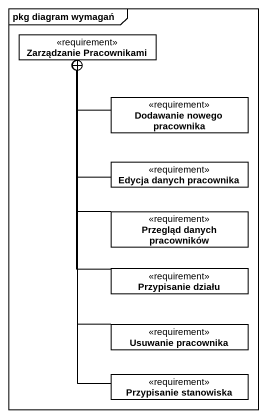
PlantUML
@startuml
mainframe pkg diagram wymagań
hide circle
hide empty members
class "Zarządzanie Pracownikami" as Zarządzanie_Pracownikami <<requirement>>
class "Dodawanie nowego pracownika" as Dodawanie_nowego_pracownika <<requirement>>
class "Edycja danych pracownika" as Edycja_danych_pracownika <<requirement>>
class "Przegląd danych pracowników" as Przegląd_danych_pracowników <<requirement>>
class "Przypisanie działu" as Przypisanie_działu <<requirement>>
class "Usuwanie pracownika" as Usuwanie_pracownika <<requirement>>
class "Przypisanie stanowiska" as Przypisanie_stanowiska <<requirement>>
Dodawanie_nowego_pracownika -up-+ Zarządzanie_Pracownikami
Edycja_danych_pracownika -up-+ Zarządzanie_Pracownikami
Przegląd_danych_pracowników -up-+ Zarządzanie_Pracownikami
Przypisanie_działu -up-+ Zarządzanie_Pracownikami
Usuwanie_pracownika -up-+ Zarządzanie_Pracownikami
Przypisanie_stanowiska -up-+ Zarządzanie_Pracownikami
@enduml
